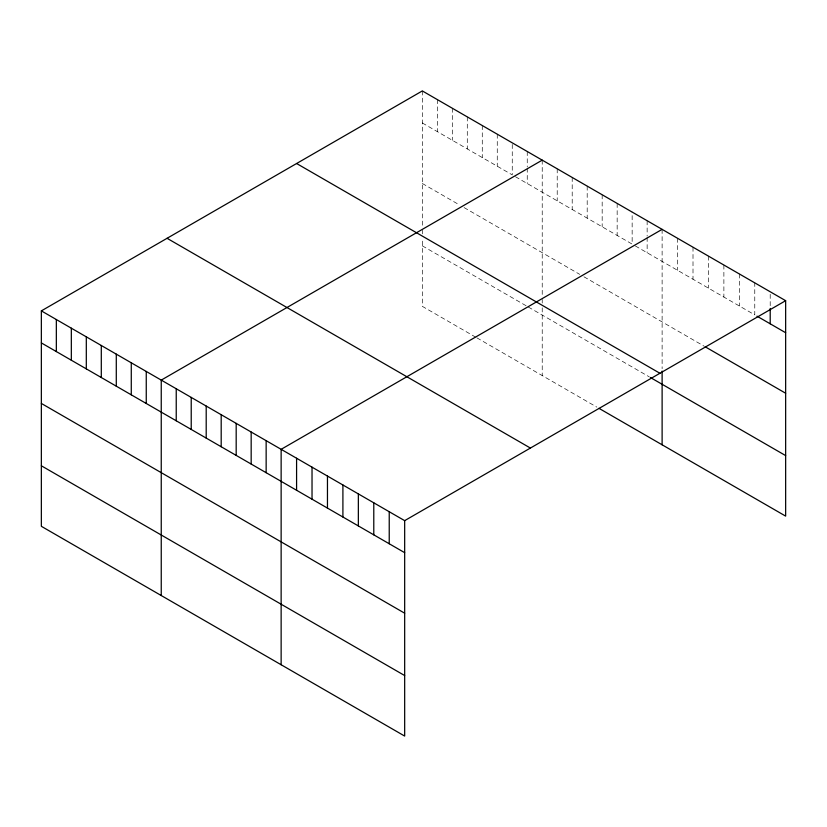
<?xml version="1.0" encoding="UTF-8"?>
<svg xmlns="http://www.w3.org/2000/svg" width="827" height="827" viewBox="0 0 827 827"><rect width="100%" height="100%" fill="white"/><g stroke="black" fill="none" stroke-linecap="round" stroke-linejoin="round"><path stroke-width="0.62" stroke-dasharray="4.13 3.1" d="M422.328 122.965L512.254 174.879L512.254 142.844M515.459 176.73L632.148 244.099L632.148 212.063M635.363 245.95L754.772 314.891L754.772 282.855M422.328 183.48L459.802 205.117M464.081 207.587L579.696 274.337M583.976 276.807L704.035 346.12M422.328 245.836L527.244 306.403M528.308 307.024L649.278 376.864M475.856 337.261L422.328 306.352L422.328 238.641M476.921 337.871L596.825 407.101M770.206 294.34L770.206 307.148M739.328 273.944L739.328 305.98M723.883 265.033L723.883 297.058M708.45 256.112L708.45 288.147M693.005 247.201L693.005 279.237M677.561 238.279L677.561 270.315M662.117 229.368L662.117 368.687M647.138 220.716L647.138 236.088M647.138 237.37L647.138 252.752M617.159 203.411L617.159 235.447M602.17 194.758L602.17 226.794M587.191 186.106L587.191 218.142M572.201 177.454L572.201 209.489M557.212 168.801L557.212 200.837M542.223 160.149L542.223 297.069M542.223 299.467L542.223 303.064M542.223 307.861L542.223 375.572M527.244 151.496L527.244 166.868M527.244 168.15L527.244 183.532M497.265 134.191L497.265 166.227M482.275 125.539L482.275 157.575M467.286 116.886L467.286 148.922M452.307 108.234L452.307 140.27M437.318 99.581L437.318 131.617M422.328 90.929L422.328 227.849M422.328 230.247L422.328 233.845"/><path stroke-width="1.24" d="M41.35 310.88L404.672 520.648L404.672 736.071L41.35 526.313L41.35 310.88L422.328 90.929L785.65 300.687L785.65 516.12L598.965 408.331M542.223 160.149L161.244 380.11L161.244 595.533M662.117 229.368L281.139 449.33L281.139 664.753M404.672 520.648L785.65 300.687M756.974 316.162L785.65 332.723M705.131 346.761L785.65 393.238M296.604 163.508L659.925 373.277M650.342 377.474L785.65 455.594M167.075 238.3L530.396 448.058M41.35 342.916L404.672 552.674M41.35 403.442L404.672 613.2M41.35 465.787L404.672 675.556M770.206 308.43L770.206 323.802M662.117 371.085L662.117 444.802M389.228 511.727L389.228 543.763M373.783 502.816L373.783 534.852M358.349 493.905L358.349 525.931M342.905 484.984L342.905 517.02M327.461 476.073L327.461 508.109M312.027 467.152L312.027 499.188M296.583 458.241L296.583 490.277M266.149 440.677L266.149 472.703M251.17 432.025L251.17 464.05M236.181 423.372L236.181 455.398M221.191 414.72L221.191 446.745M206.202 406.067L206.202 438.093M191.223 397.415L191.223 429.44M176.234 388.762L176.234 420.788M146.255 371.447L146.255 403.483M131.276 362.795L131.276 394.83M116.287 354.142L116.287 386.178M101.297 345.49L101.297 377.525M86.308 336.837L86.308 368.873M71.329 328.185L71.329 360.221M56.339 319.532L56.339 351.568"/></g></svg>
